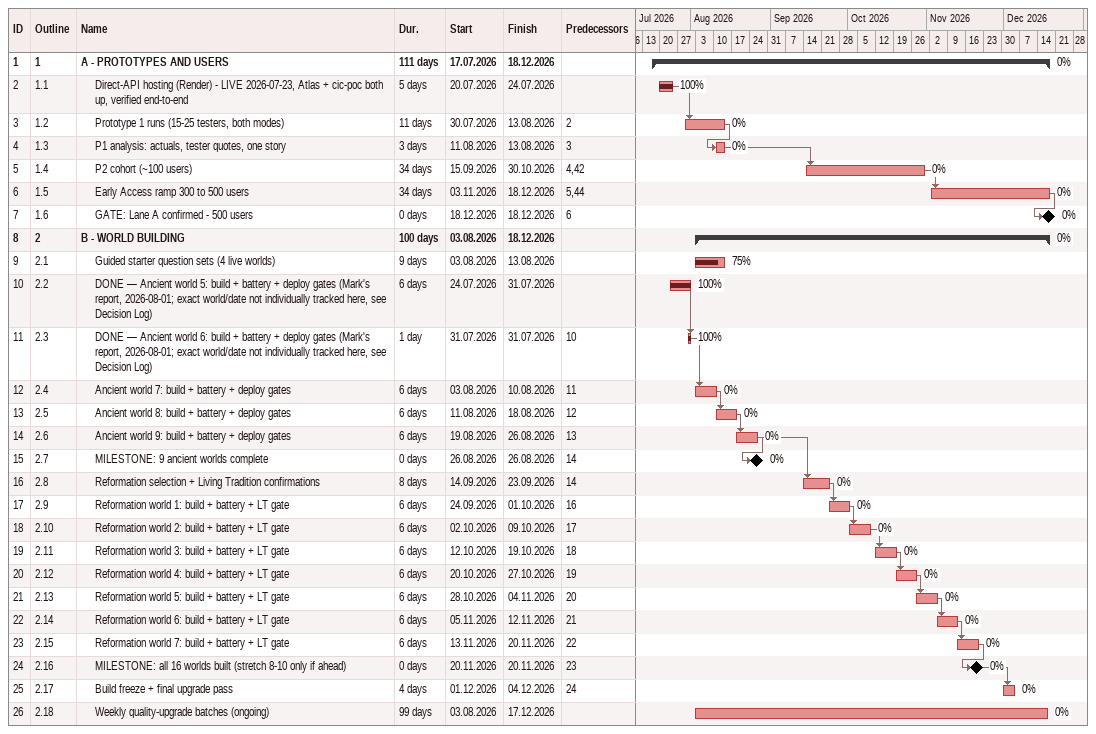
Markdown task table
| ID | WBS | Task | Duration | Start | Finish | Predecessors | % complete |
|---|---|---|---|---|---|---|---|
| 1 | 1 | **A - PROTOTYPES AND USERS** | 111d | 2026-07-17 | 2026-12-18 |  | 0 |
| 2 | 1.1 | Direct-API hosting (Render) - LIVE 2026-07-23, Atlas + cic-poc both up, verified end-to-end | 5d | 2026-07-20 | 2026-07-24 |  | 100 |
| 3 | 1.2 | Prototype 1 runs (15-25 testers, both modes) | 11d | 2026-07-30 | 2026-08-13 | 2 | 0 |
| 4 | 1.3 | P1 analysis: actuals, tester quotes, one story | 3d | 2026-08-11 | 2026-08-13 | 3 | 0 |
| 5 | 1.4 | P2 cohort (~100 users) | 34d | 2026-09-15 | 2026-10-30 | 4, 42 | 0 |
| 6 | 1.5 | Early Access ramp 300 to 500 users | 34d | 2026-11-03 | 2026-12-18 | 5, 44 | 0 |
| 7 | 1.6 | GATE: Lane A confirmed - 500 users | 0d | 2026-12-18 | 2026-12-18 | 6 | 0 |
| 8 | 2 | **B - WORLD BUILDING** | 100d | 2026-08-03 | 2026-12-18 |  | 0 |
| 9 | 2.1 | Guided starter question sets (4 live worlds) | 9d | 2026-08-03 | 2026-08-13 |  | 75 |
| 10 | 2.2 | DONE — Ancient world 5: build + battery + deploy gates (Mark's report, 2026-08-01; exact world/date not individually tracked here, see Decision Log) | 6d | 2026-07-24 | 2026-07-31 |  | 100 |
| 11 | 2.3 | DONE — Ancient world 6: build + battery + deploy gates (Mark's report, 2026-08-01; exact world/date not individually tracked here, see Decision Log) | 1d | 2026-07-31 | 2026-07-31 | 10 | 100 |
| 12 | 2.4 | Ancient world 7: build + battery + deploy gates | 6d | 2026-08-03 | 2026-08-10 | 11 | 0 |
| 13 | 2.5 | Ancient world 8: build + battery + deploy gates | 6d | 2026-08-11 | 2026-08-18 | 12 | 0 |
| 14 | 2.6 | Ancient world 9: build + battery + deploy gates | 6d | 2026-08-19 | 2026-08-26 | 13 | 0 |
| 15 | 2.7 | MILESTONE: 9 ancient worlds complete | 0d | 2026-08-26 | 2026-08-26 | 14 | 0 |
| 16 | 2.8 | Reformation selection + Living Tradition confirmations | 8d | 2026-09-14 | 2026-09-23 | 14 | 0 |
| 17 | 2.9 | Reformation world 1: build + battery + LT gate | 6d | 2026-09-24 | 2026-10-01 | 16 | 0 |
| 18 | 2.10 | Reformation world 2: build + battery + LT gate | 6d | 2026-10-02 | 2026-10-09 | 17 | 0 |
| 19 | 2.11 | Reformation world 3: build + battery + LT gate | 6d | 2026-10-12 | 2026-10-19 | 18 | 0 |
| 20 | 2.12 | Reformation world 4: build + battery + LT gate | 6d | 2026-10-20 | 2026-10-27 | 19 | 0 |
| 21 | 2.13 | Reformation world 5: build + battery + LT gate | 6d | 2026-10-28 | 2026-11-04 | 20 | 0 |
| 22 | 2.14 | Reformation world 6: build + battery + LT gate | 6d | 2026-11-05 | 2026-11-12 | 21 | 0 |
| 23 | 2.15 | Reformation world 7: build + battery + LT gate | 6d | 2026-11-13 | 2026-11-20 | 22 | 0 |
| 24 | 2.16 | MILESTONE: all 16 worlds built (stretch 8-10 only if ahead) | 0d | 2026-11-20 | 2026-11-20 | 23 | 0 |
| 25 | 2.17 | Build freeze + final upgrade pass | 4d | 2026-12-01 | 2026-12-04 | 24 | 0 |
| 26 | 2.18 | Weekly quality-upgrade batches (ongoing) | 99d | 2026-08-03 | 2026-12-17 |  | 0 |
